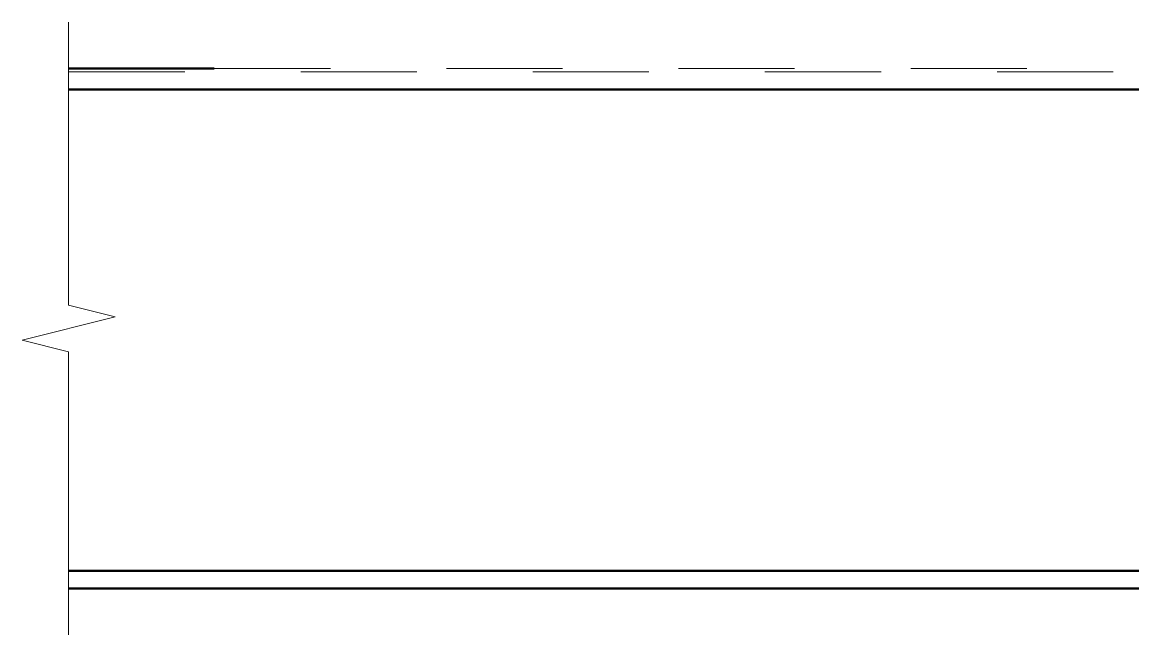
# Model space of a CAD drawing. Header units: metres. Extents: x 300 to 347, y 3 to 1186.
# Drawn here: x 319.588 to 320.545, y 1181.241 to 1181.769 of the extents above; entities that cross this region are included whole.
import ezdxf

# ---------------------------------------------------------------- set-up
doc = ezdxf.new("R2010")
doc.units = ezdxf.units.M
doc.linetypes.add('JacobsDash', pattern=[0.0045, 0.003, -0.0015])
for name, color, linetype, lineweight in [('A-DETL-GENF', 7, 'Continuous', 9), ('A-WALL', 7, 'Continuous', 50), ('A-WALL-HDLN', 7, 'JacobsDash', 18)]:
    doc.layers.add(name, color=color, linetype=linetype, lineweight=lineweight)

# ---------------------------------------------------------------- blocks, each defined once
blk = doc.blocks.new('Walls 2 - Walls 2-6845191-DRG-2873183 - SOUTHERN BARRIER - PLAN')
at = {"layer": 'A-WALL', "color": 252, "true_color": 0x888888}
for p, q in [((229.83022, 1207.27099), (225.98499, 1206.93461)), ((225.98344, 1206.95238), (226.10846, 1206.96332)), ((226.02116, 1206.52119), (229.86639, 1206.85757)), ((229.8677, 1206.84265), (226.02246, 1206.50627))]:
    blk.add_line(p, q, dxfattribs=at)
at = {"layer": 'A-WALL-HDLN', "color": 252, "true_color": 0x888888}
for p, q in [((225.98368, 1206.94958), (229.82891, 1207.28596)), ((226.1085, 1206.96332), (229.82867, 1207.2888))]:
    blk.add_line(p, q, dxfattribs=at)
blk = doc.blocks.new('CS_DET_BreakLine_ViewScale - CS_Std BreakLine-8623488-DRG-2873183 - SOUTHERN BARRIER - PLAN')
at = {"layer": 'A-DETL-GENF'}
for p, q in [((0.21391, 0.04), (0.20391, 0)), ((0.23391, -0.04), (0.21391, 0.04)), ((0.20391, 0), (-0.04, 0)), ((0.24391, 0), (0.23391, -0.04)), ((0.48781, 0), (0.24391, 0))]:
    blk.add_line(p, q, dxfattribs=at)

msp = doc.modelspace()

# ---------------------------------------------------------------- block references
at = {"layer": 'A-DETL-GENF', "rotation": 269.9999999999983}
msp.add_blockref('CS_DET_BreakLine_ViewScale - CS_Std BreakLine-8623488-DRG-2873183 - SOUTHERN BARRIER - PLAN', (319.6284, 1181.72873), dxfattribs=at)
at = {"layer": 'A-WALL-HDLN', "color": 252, "true_color": 0x888888, "rotation": 355.0000000000001}
msp.add_blockref('Walls 2 - Walls 2-6845191-DRG-2873183 - SOUTHERN BARRIER - PLAN', (-10.68794, -0.93507), dxfattribs=at)

doc.saveas('drawing.dxf')
